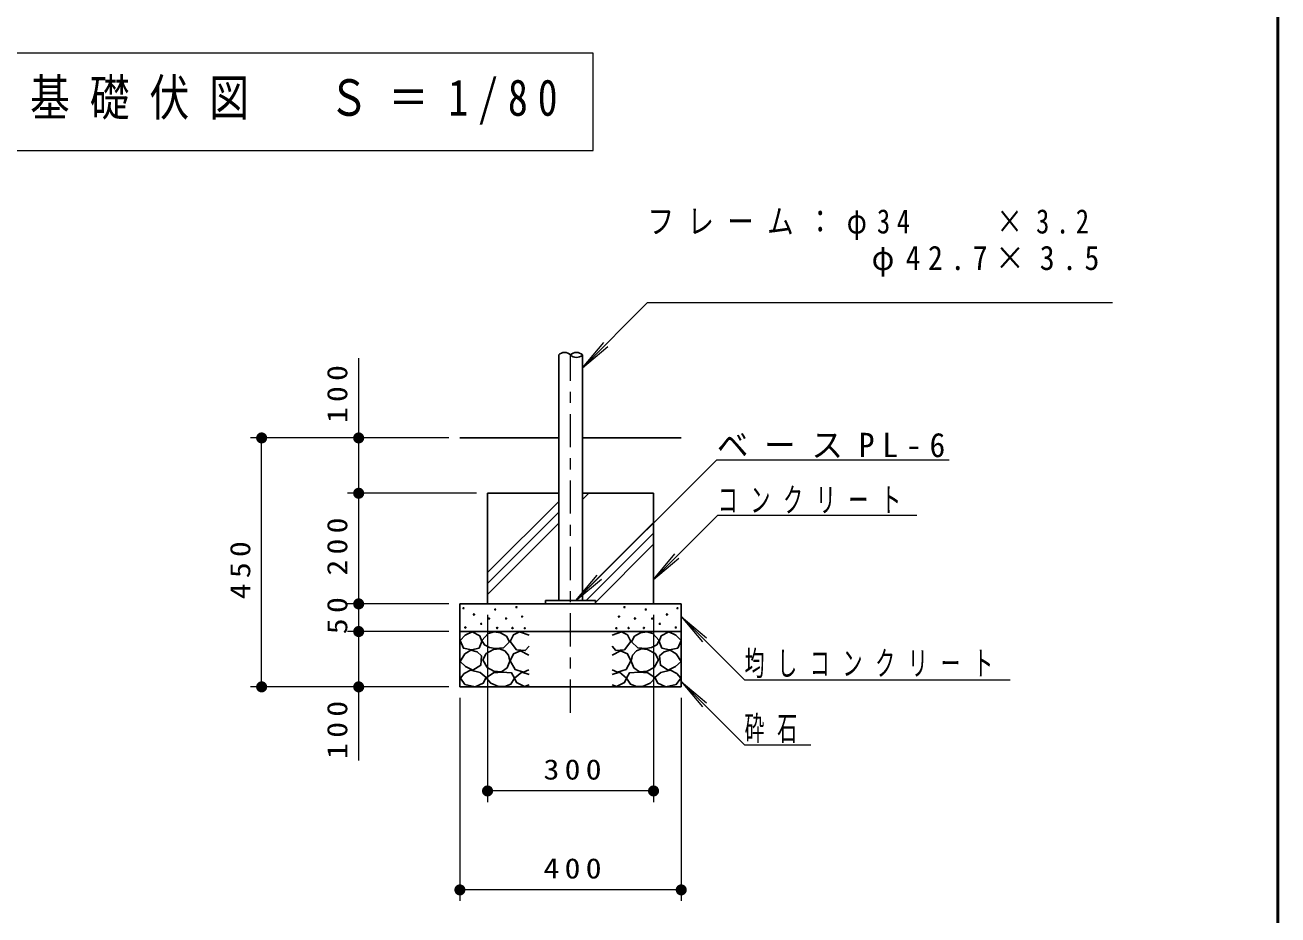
# Model space of a CAD drawing. Units: millimetres on the paper, with parts at other scales. Extents: x -365 to 0, y -47 to 257.
# Drawn here: x -113.2 to 0, y 46.1 to 126.6 of the extents above; entities that cross this region are included whole.
import ezdxf

# ---------------------------------------------------------------- set-up
doc = ezdxf.new("R2010")
doc.units = ezdxf.units.MM
doc.linetypes.add('USER2', pattern=[6, 3, -1, 1, -1])
doc.layers.add('LY_1', color=7, linetype='Continuous', lineweight=25)
doc.styles.add('ＭＳ ゴシック', font='')
doc.styles.get('ＭＳ ゴシック').set_extended_font_data('MS Gothic')

# ---------------------------------------------------------------- blocks, each defined once
blk = doc.blocks.new('filled_dot')
at = {"color": 0, "linetype": 'Continuous', "lineweight": -2, "const_width": 1.25}
blk.add_lwpolyline([(-0.625, 0, 1), (0.625, 0, 1)], format="xyb", close=True, dxfattribs=at)

msp = doc.modelspace()

# ---------------------------------------------------------------- linework, layer by layer
at = {"layer": 'LY_1', "lineweight": 50}
msp.add_line((0, 0), (0, 257), dxfattribs=at)
at = {"layer": 'LY_1', "lineweight": 13}
for p, q in [((-61.863, 124.004), (-114.163, 124.004)), ((-61.863, 115.204), (-61.863, 124.004)), ((-114.163, 115.204), (-61.863, 115.204)), ((-56.958, 101.465), (-62.853, 95.57)), ((-56.958, 101.465), (-14.958, 101.465)), ((-62.853, 95.57), (-60.924, 97.868)), ((-62.853, 95.57), (-60.555, 97.498)), ((-83.064, 84.239), (-83.064, 96.435)), ((-74.92, 89.239), (-92.832, 89.239)), ((-91.832, 66.739), (-91.832, 89.239)), ((-50.701, 87.271), (-63.432, 74.539)), ((-50.701, 87.271), (-29.701, 87.271)), ((-72.42, 84.239), (-84.064, 84.239)), ((-83.064, 74.239), (-83.064, 84.239)), ((-62.853, 83.66), (-62.274, 84.239)), ((-71.42, 77.072), (-64.988, 83.505)), ((-71.42, 76.082), (-64.988, 82.515)), ((-71.42, 75.092), (-64.988, 81.525)), ((-62.853, 75.174), (-56.42, 81.607)), ((-50.615, 82.26), (-56.42, 76.455)), ((-50.615, 82.26), (-32.615, 82.26)), ((-62.499, 74.539), (-56.42, 80.617)), ((-61.67, 74.377), (-56.42, 79.627)), ((-56.42, 76.455), (-54.492, 78.753)), ((-56.42, 76.455), (-54.122, 78.384)), ((-63.432, 74.539), (-61.504, 76.837)), ((-63.432, 74.539), (-61.134, 76.467)), ((-74.92, 74.239), (-84.064, 74.239)), ((-83.064, 71.739), (-83.064, 74.239)), ((-71.42, 73.239), (-71.42, 56.332)), ((-56.42, 73.239), (-56.42, 56.332)), ((-53.92, 73.104), (-51.992, 70.806)), ((-53.92, 73.104), (-51.622, 71.176)), ((-48.196, 67.379), (-53.92, 73.104)), ((-74.92, 71.739), (-84.064, 71.739)), ((-83.064, 60.09), (-83.064, 71.739)), ((-53.92, 67.229), (-51.992, 64.931)), ((-53.92, 67.229), (-51.622, 65.301)), ((-48.196, 61.504), (-53.92, 67.229)), ((-48.196, 67.379), (-24.196, 67.379)), ((-74.92, 66.739), (-92.832, 66.739)), ((-73.92, 65.739), (-73.92, 47.392)), ((-53.92, 65.739), (-53.92, 47.392)), ((-48.196, 61.504), (-42.196, 61.504)), ((-56.42, 57.332), (-71.42, 57.332)), ((-53.92, 48.392), (-73.92, 48.392))]:
    msp.add_line(p, q, dxfattribs=at)
at = {"layer": 'LY_1'}
for p, q in [((-64.988, 74.539), (-64.988, 96.739)), ((-62.853, 74.539), (-62.853, 96.739)), ((-73.92, 89.239), (-64.988, 89.239)), ((-62.853, 89.239), (-53.92, 89.239)), ((-71.42, 74.239), (-71.42, 84.239)), ((-71.42, 84.239), (-64.988, 84.239)), ((-62.853, 84.239), (-56.42, 84.239)), ((-56.42, 74.239), (-56.42, 84.239)), ((-73.92, 66.739), (-73.92, 74.239)), ((-73.92, 74.239), (-53.92, 74.239)), ((-66.17, 74.239), (-66.17, 74.539)), ((-66.17, 74.539), (-61.67, 74.539)), ((-61.67, 74.239), (-61.67, 74.539)), ((-53.92, 66.739), (-53.92, 74.239)), ((-73.92, 71.739), (-53.92, 71.739)), ((-73.92, 66.739), (-53.92, 66.739))]:
    msp.add_line(p, q, dxfattribs=at)
at = {"layer": 'LY_1', "linetype": 'USER2', "lineweight": 13}
msp.add_line((-63.92, 64.396), (-63.92, 96.739), dxfattribs=at)
at = {"layer": 'LY_1'}
for points in [[(-72.798, 71.709), (-73.432, 71.408), (-73.907, 70.932), (-73.606, 70.235), (-72.877, 70.093), (-72.18, 70.251), (-71.927, 70.837), (-72.117, 71.344)], [(-70.827, 71.713), (-71.354, 71.578), (-71.935, 70.943), (-71.705, 70.524), (-71.248, 70.287), (-70.732, 70.213), (-69.989, 70.281), (-69.421, 70.821), (-69.705, 71.321), (-70.238, 71.632)], [(-57.014, 71.713), (-56.487, 71.578), (-55.906, 70.943), (-56.135, 70.524), (-56.593, 70.287), (-57.109, 70.213), (-57.852, 70.281), (-58.419, 70.821), (-58.136, 71.321), (-57.602, 71.632)], [(-55.043, 71.709), (-54.409, 71.408), (-53.934, 70.932), (-54.235, 70.235), (-54.964, 70.093), (-55.661, 70.251), (-55.914, 70.837), (-55.724, 71.344)], [(-72.925, 70.061), (-73.463, 69.713), (-73.907, 69.031), (-73.4, 68.572), (-72.735, 68.255), (-72.037, 68.699), (-71.958, 69.538), (-72.366, 69.901)], [(-71.462, 68.497), (-70.84, 68.152), (-70.164, 68.105), (-69.651, 68.466), (-69.408, 69.064), (-69.519, 69.602), (-69.867, 70.01), (-70.333, 70.175), (-70.867, 70.119), (-71.557, 69.75), (-71.854, 69.173)], [(-56.379, 68.497), (-57, 68.152), (-57.676, 68.105), (-58.19, 68.466), (-58.433, 69.064), (-58.321, 69.602), (-57.973, 70.01), (-57.508, 70.175), (-56.973, 70.119), (-56.284, 69.75), (-55.987, 69.173)], [(-54.916, 70.061), (-54.377, 69.713), (-53.934, 69.031), (-54.441, 68.572), (-55.106, 68.255), (-55.803, 68.699), (-55.882, 69.538), (-55.474, 69.901)], [(-72.966, 68.264), (-73.534, 67.945), (-73.872, 67.523), (-73.469, 66.957), (-72.526, 66.754), (-71.81, 67.073), (-71.537, 67.578), (-72.076, 68.033)], [(-70.11, 68.057), (-70.894, 68.017), (-71.556, 67.544), (-71.124, 67.084), (-70.435, 66.773), (-69.87, 66.765), (-69.327, 66.99), (-68.989, 67.517), (-69.245, 68.003)], [(-57.73, 68.057), (-56.946, 68.017), (-56.284, 67.544), (-56.717, 67.084), (-57.406, 66.773), (-57.971, 66.765), (-58.514, 66.99), (-58.852, 67.517), (-58.595, 68.003)], [(-54.875, 68.264), (-54.306, 67.945), (-53.969, 67.523), (-54.372, 66.957), (-55.315, 66.754), (-56.03, 67.073), (-56.304, 67.578), (-55.764, 68.033)]]:
    msp.add_lwpolyline(points, close=True, dxfattribs=at)
for points in [[(-67.67, 71.404), (-68.526, 71.72), (-69.064, 71.451), (-69.381, 70.849), (-68.795, 70.089), (-68.019, 70.025), (-67.67, 70.421)], [(-60.17, 71.404), (-59.315, 71.72), (-58.776, 71.451), (-58.459, 70.849), (-59.046, 70.089), (-59.822, 70.025), (-60.17, 70.421)], [(-67.686, 69.598), (-68.447, 69.994), (-69.08, 69.74), (-69.381, 69.091), (-68.938, 68.314), (-68.177, 68.077), (-67.686, 68.283)], [(-60.154, 69.598), (-59.394, 69.994), (-58.76, 69.74), (-58.459, 69.091), (-58.903, 68.314), (-59.663, 68.077), (-60.154, 68.283)], [(-67.67, 67.871), (-68.336, 68.077), (-68.985, 67.522), (-68.811, 67.126), (-68.082, 66.762), (-67.67, 66.92)], [(-60.17, 67.871), (-59.505, 68.077), (-58.855, 67.522), (-59.03, 67.126), (-59.758, 66.762), (-60.17, 66.92)]]:
    msp.add_lwpolyline(points, dxfattribs=at)
for centre in [(-73.59, 73.847), (-70.723, 73.737), (-68.799, 73.943), (-59.041, 73.943), (-57.118, 73.737), (-54.251, 73.847), (-72.639, 73.277), (-71.99, 72.438), (-71.293, 72.913), (-69.746, 72.916), (-68.299, 73.092), (-59.541, 73.092), (-58.095, 72.916), (-56.548, 72.913), (-55.851, 72.438), (-55.201, 73.277), (-73.432, 72.105), (-70.548, 72.057), (-69.164, 72.065), (-68.056, 72.038), (-59.784, 72.038), (-58.676, 72.065), (-57.292, 72.057), (-54.409, 72.105)]:
    msp.add_circle(centre, 0.05, dxfattribs=at)
for centre, start, end in [((-64.454, 96.232), 43.47974, 136.52026), ((-63.387, 96.232), 43.47974, 136.52026), ((-63.387, 97.245), 223.47974, 316.52026)]:
    msp.add_arc(centre, 0.736, start, end, dxfattribs=at)

# ---------------------------------------------------------------- block references
at = {"layer": 'LY_1', "lineweight": 13, "xscale": 0.4, "yscale": 0.4}
for p, rotation in [((-91.832, 89.239), 270), ((-83.064, 89.239), 270), ((-83.064, 84.239), 90), ((-83.064, 84.239), 270), ((-83.064, 74.239), 90), ((-83.064, 74.239), 270), ((-83.064, 71.739), 90), ((-83.064, 71.739), 270), ((-91.832, 66.739), 90), ((-83.064, 66.739), 90), ((-56.42, 57.332), 180), ((-53.92, 48.392), 180)]:
    msp.add_blockref('filled_dot', p, dxfattribs=dict(at, rotation=rotation))
for p in [(-71.42, 57.332), (-73.92, 48.392)]:
    msp.add_blockref('filled_dot', p, dxfattribs=at)

# ---------------------------------------------------------------- texts
at = {"layer": 'LY_1', "style": 'ＭＳ ゴシック'}
for s, insert, char_height, attachment_point in [('\\T1.5;\\W0.8;基礎伏図\u3000Ｓ＝1/80', (-112.763, 119.604), 3.299, 4), ('\\T1.5;\\W0.8;フレーム：φ34\u3000\u3000×3.2', (-56.958, 109.915), 2.199, 1), ('\\T1.5;\\W0.9;\u3000\u3000\u3000\u3000\u3000φ42.7×3.5', (-56.958, 106.615), 2.199, 1), ('\\T1.5;\\W0.95;ベースPL-6', (-50.701, 87.421), 2.199, 7), ('\\T1.64;\\W0.6;コンクリート', (-50.615, 82.41), 2.199, 7), ('\\T1.64;\\W0.6;均しコンクリート', (-48.196, 67.529), 2.199, 7), ('\\T1.64;\\W0.6;砕石', (-48.196, 61.654), 2.199, 7), ('\\T1.33;\\W1.15;300', (-63.504, 58.332), 1.833, 8), ('\\T1.33;\\W1.15;400', (-63.504, 49.392), 1.833, 8)]:
    msp.add_mtext(s, dxfattribs=dict(at, insert=insert, char_height=char_height, attachment_point=attachment_point))
at = {"layer": 'LY_1', "char_height": 1.833, "attachment_point": 8, "rotation": 90, "style": 'ＭＳ ゴシック'}
for s, insert in [('\\T1.33;\\W1.15;100', (-84.064, 93.435)), ('\\T1.33;\\W1.15;200', (-84.064, 79.655)), ('\\T1.33;\\W1.15;450', (-92.832, 77.519)), ('\\T1.34;\\W1.15;50', (-84.064, 73.416)), ('\\T1.33;\\W1.15;100', (-84.064, 63.09))]:
    msp.add_mtext(s, dxfattribs=dict(at, insert=insert))

doc.saveas('drawing.dxf')
